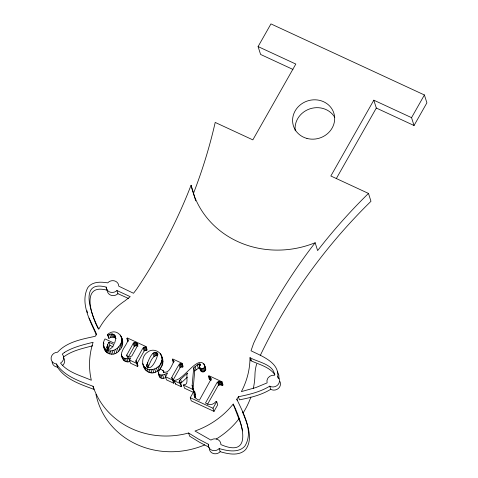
<?xml version="1.0" encoding="UTF-8"?>
<svg xmlns="http://www.w3.org/2000/svg" width="478" height="478" viewBox="0 0 478 478"><rect width="100%" height="100%" fill="white"/><g stroke="black" fill="none" stroke-linecap="round" stroke-linejoin="round"><path stroke-width="0.72" d="M222.646 385.603L223.023 384.939L222.025 381.797L208.772 375.654L208.396 376.317L210.153 377.244L211.127 379.048L199.416 400.188C195.388 399.357 192.789 395.372 194.654 391.452L193.978 391.141L190.256 397.708L191.254 400.851L213.995 411.385L217.717 404.818L216.719 401.675L216.008 401.347C213.66 405.069 208.892 405.481 205.48 402.996L216.092 384.282C216.809 381.611 219.587 380.954 221.649 382.46L222.646 385.603C220.585 384.097 217.807 384.754 217.084 387.431L207.577 404.203M195.144 397.935L195.651 394.601L194.654 391.452M250.024 357.646L249.988 358.745A80.794 74.425 -17.6 0 1 241.378 391.619L255.951 387.527L267.106 382.884A6.357 5.856 -17.6 0 1 274.569 375.254C273.984 364.14 257.325 362.073 250.024 357.646L251.022 360.788C259.213 364.583 269.538 366.883 274.922 374.788M278.985 378.719L278.853 375.2L277.461 371.759M192.144 385.615L193.715 367.827C195.669 366.489 197.414 363.812 199.995 363.979L200.318 364.379C196.96 368.484 203.777 375.899 205.791 369.231C201.322 348.695 183.66 380.99 174.757 380.183L174.386 380.846L175.384 383.989L181.228 386.696L181.598 386.033L180.6 382.89L179.232 381.713L179.37 380.446L187.507 373.079C185.595 374.824 189.252 386.039 183.928 384.432L183.552 385.095L184.55 388.238L193.829 392.534L192.144 385.615L193.142 388.757L194.713 370.97L193.715 367.827M121.705 355.937C122.989 358.452 126.186 359.151 128.749 358.5L129.747 361.643C125.057 363.172 121.448 358.936 121.346 354.491C121.902 349.036 126.772 345.08 128.098 339.858L126.915 338.555L127.279 337.91L136.111 342.003L137.108 345.146L136.744 345.791L134.874 345.923L134.21 346.598L128.122 357.448M122.434 356.642L122.338 357.64L121.346 354.491M114.929 335.46L115.861 338.627L114.583 343.347L105.005 338.908C98.474 349.394 111.983 360.621 119.823 349.86C127.787 341.692 117.994 325.458 107.49 334.528L108.894 338.358C110.974 336.978 114.188 336.381 115.921 338.603L114.929 335.46C113.19 333.238 109.976 333.835 107.897 335.215L108.894 338.358M142.701 363.662C145.521 373.055 159.078 370.414 161.289 361.983C165.239 353.947 154.257 346.681 147.768 352.035C139.433 357.012 141.673 372.571 152.016 372.96C159.371 372.858 165.711 363.662 161.666 357.072M146.615 365.688C147.81 362.043 152.667 347.912 157.758 353.792C157.692 357.454 150.701 373.21 146.615 365.688L147.218 367.576M106.887 347.476L107.622 344.704L108.918 342.236L113.997 344.59L111.96 347.566L110.065 349.071L107.962 349.245L107.096 348.438L106.887 347.476L107.484 349.364M251.022 360.788L251.165 359.396M103.601 346.066C108.136 357.562 125.17 346.425 121.334 336.56M136.23 362.647L136.027 360.436L142.163 349.412L143.8 347.231L145.748 347.279L146.746 350.428L144.792 350.38L144.117 351.049L137.025 363.585M237.219 400.445L236.819 399.184L238.426 396.728C249.229 394.559 260.247 391.978 269.741 386.164A6.357 5.856 -17.6 0 0 278.065 384.617A6.357 5.856 -17.6 0 0 277.742 376.772C279.445 362.384 261.293 355.931 251.004 350.768L253.645 343.222A552.317 508.789 -17.6 0 1 310.58 248.709L315.139 242.734A93.359 85.998 -17.6 0 1 191.063 185.267L188.356 192.102A552.311 508.783 -17.6 0 1 136.738 289.076L133.511 293.271L118.777 286.191A6.357 5.856 -17.6 0 0 114.654 280.933A6.357 5.856 -17.6 0 0 107.729 282.868C102.651 282.068 97.177 281.542 92.379 283.824A11.783 10.857 -17.6 0 0 87.713 287.756C79.928 303.154 90.187 320.81 96.401 335.03M199.571 367.373C200.635 370.026 204.727 368.729 204.793 366.088L204.602 364.816M156.605 352.417L157.603 355.566C151.831 355.035 150.188 363.662 147.732 367.648L146.734 364.505M108.918 342.236L109.916 345.379L107.998 349.484L107 346.341M182.745 367.098L181.748 363.949L179.865 363.836L177.936 366.345L172.695 375.594L171.811 377.489L171.937 378.468L173.006 379.371L174.004 382.514L173.628 383.177L166.493 379.873L165.496 376.73L167.647 372.936L164.796 374.34L165.794 377.489C155.697 383.069 157.148 362.324 164.038 372.147C169.385 373.467 171.644 365.186 173.908 361.565L173.645 360.549L172.319 359.587L172.683 358.942L182.112 363.31L183.11 366.453L182.745 367.098L180.863 366.985L180.039 367.773L173.102 379.998M146.746 350.428L147.116 349.782L146.119 346.64L137.288 342.547L136.923 343.192L137.921 344.441L137.712 345.415L131.856 355.955L129.478 356.941L127.62 356.773L126.897 356.062L126.801 354.969L133.213 343.449L133.882 342.774L135.746 342.648L136.744 345.791M292.924 69.424L260.588 54.444L258.09 46.581L270.948 23.9L424.404 94.973L426.896 102.836L414.038 125.517L376.311 108.046L373.82 100.183L411.546 117.654L414.038 125.517M135.746 342.648L136.111 342.003M135.83 361.386L137.007 362.7L138.005 365.843L137.634 366.507L130.518 363.214L129.52 360.065L130.751 357.903L128.749 358.5M137.007 362.7L136.636 363.364L129.52 360.065M145.748 347.279L146.119 346.64M173.628 383.177L172.63 380.034L173.006 379.371M181.748 363.949L182.112 363.31M175.384 383.989L175.755 383.332M181.228 386.696L180.23 383.553L180.6 382.89M373.82 100.183L330.842 175.994L368.472 193.423L370.97 201.286A552.317 508.783 -17.6 0 0 260.217 355.602M336.273 178.67L376.311 108.046M221.649 382.46L222.025 381.797M213.995 411.385L212.997 408.242L216.719 401.675M411.546 117.654L424.404 94.973M180.367 383.589L187.418 377.142M194.713 370.97L199.75 367.206M63.251 357.269C71.652 350.625 82.586 348.51 92.696 345.767M279.953 381.534A6.357 5.856 -17.6 0 1 278.304 388.518A6.357 5.856 -17.6 0 1 270.739 389.307C261.245 395.127 250.227 397.708 239.424 399.871L238.426 396.728M158.332 373.264C159.455 375.666 162.777 375.164 164.796 374.34M236.819 399.184C243.147 413.064 254.206 431.562 244.718 446.344C238.175 453.269 227.235 450.879 219.187 448.567A6.357 5.856 -17.6 0 1 211.862 450.204A6.357 5.856 -17.6 0 1 208.306 444.235L198.466 439.091L188.619 433.008L184.61 433.994A80.794 74.425 -17.6 0 1 93.031 386.278C79.832 381.277 64.464 376.491 56.458 363.985A6.357 5.856 -17.6 0 1 51.11 357.867A6.357 5.856 -17.6 0 1 57.575 352.208C67.081 341.692 82.174 339.207 95.361 336.255L96.419 333.871L89.093 318.067M106.158 287.087C77.083 279.379 92.487 317.296 98.821 329.133L100.219 326.701A80.794 74.425 -17.6 0 1 124.931 300.829L130.225 296.647L116.925 290.54A6.357 5.856 -17.6 0 1 110.167 292.154A6.357 5.856 -17.6 0 1 106.158 287.087L107.156 290.236A6.357 5.856 -17.6 0 0 111.165 295.302A6.357 5.856 -17.6 0 0 117.923 293.683L128.684 298.559M107.156 290.236C80.005 282.719 91.662 316.753 98.396 328.942M209.25 448.37A6.357 5.856 -17.6 0 0 213.349 453.52A6.357 5.856 -17.6 0 0 220.185 451.71C228.233 454.028 239.173 456.418 245.716 449.487C253.704 438.26 247.054 423.239 242.489 411.952M258.09 46.581L295.816 64.058L252.838 139.869L215.202 122.434A552.317 508.783 -17.6 0 1 193.56 193.13A93.359 85.998 -17.6 0 0 195.735 200.856M211.151 380.386L209.394 379.46L208.396 376.317M109.916 345.379L113.089 346.849M165.496 376.73L172.63 380.034M174.386 380.846L180.23 383.553M183.552 385.095L192.831 389.391M194.976 394.284L195.651 394.601M190.256 397.708L212.997 408.242M209.304 447.378L199.463 442.234L189.617 436.157L188.619 433.008M204.853 366.811L205.6 367.958M52.102 361.995A6.357 5.856 -17.6 0 0 57.456 367.128C65.462 379.634 80.83 384.42 94.029 389.421L93.031 386.278M107.49 334.528L107.897 335.215M121.765 338.687L122.332 339.703M233.192 404.089C241.665 420.55 254.362 459.089 220.878 444.588A6.357 5.856 -17.6 0 0 217.526 439.413A6.357 5.856 -17.6 0 0 210.923 440.095L194.988 431.025L196.368 430.523A80.794 74.425 -17.6 0 0 233.192 404.083L240.583 423.365M105.1 350.589L103.601 345.122M315.139 242.734L317.631 250.591A552.317 508.783 -17.6 0 1 368.472 193.423M277.742 376.772L278.142 378.032M269.741 386.164L270.739 389.307M191.063 185.267L193.56 193.13M220.812 382.065L221.81 385.214M219.766 381.701L220.758 384.844M218.822 381.623L219.82 384.766M218.195 381.761L219.193 384.904M217.574 382.125L218.571 385.268M210.744 377.847L211.145 379.102M210.153 377.244L210.953 379.759M209.239 376.706L210.236 379.849M204.793 366.088L205.791 369.231M203.855 363.662L204.656 366.184M204.405 367.307L205.403 370.456M203.7 368.18L204.698 371.328M202.768 368.717L203.765 371.866M201.74 368.885L202.738 372.033M199.995 363.979L200.396 365.24M199.463 363.895L200.061 365.784M200.748 368.646L201.746 371.788M198.752 364.057L199.953 367.702M199.989 368.108L200.987 371.257M197.241 364.917L198.239 368.06M195.048 366.68L196.046 369.823M219.187 448.567L220.185 451.71M193.202 388.728L194.199 391.87M192.604 388.011L193.004 389.265M192.246 387.156L192.646 388.411M194.176 393.699L195.173 396.842M194.128 395.33L194.928 397.845M208.306 444.235L208.707 445.49M180.684 363.704L181.676 366.847M179.865 363.836L180.863 366.985M179.041 364.624L180.039 367.773M180.481 379.108L181.479 382.251M173.645 360.549L174.046 361.81M179.37 380.446L180.17 382.962M179.148 381.091L179.549 382.352M172.319 359.587L173.317 362.73M171.811 377.489L172.211 378.743M161.295 354.915L162.813 359.761M160.357 353.439L160.955 355.321M161.964 358.422L162.962 361.571M161.791 360.215L162.789 363.358M161.289 361.983L162.287 365.132M163.566 371.071L163.966 372.326M163.034 370.247L163.829 372.762M157.322 352.961L157.919 354.849M160.465 363.74L161.462 366.883M155.768 352.172L156.766 355.321M162.651 374.973L163.649 378.116M159.341 365.419L160.339 368.562M154.95 352.22L155.948 355.363M153.928 352.668L154.926 355.811M161.008 375.015L162.006 378.158M158.015 366.853L159.007 369.996M153.014 353.469L154.012 356.612M159.652 374.656L160.65 377.799M158.284 372.302L159.795 377.208M156.479 368.048L157.471 371.191M154.735 369.004L155.732 372.147M152.882 369.619L153.88 372.768M144.679 347.07L145.676 350.213M151.018 369.811L152.016 372.96M143.8 347.231L144.792 350.38M143.119 347.9L144.117 351.049M147.385 362.772L148.377 365.915M149.142 369.578L150.14 372.721M147.254 368.914L148.252 372.057M145.216 367.612L146.214 370.761M136.923 343.192L137.915 346.335M143.657 365.825L144.649 368.968M134.748 342.511L135.746 345.654M133.882 342.774L134.874 345.923M116.925 290.54L117.923 293.683M133.213 343.449L134.21 346.598M136.027 360.436L136.822 362.951M136.176 362.031L137.634 366.507M127.751 339.213L128.349 341.101M126.915 338.555L127.913 341.698M121.741 338.328L122.738 341.471M120.486 335.036L121.287 337.552M126.801 354.969L127.602 357.484M121.747 339.876L122.744 343.019M121.478 341.471L122.476 344.614M127.023 358.739L128.02 361.888M120.928 343.108L121.926 346.257M125.469 358.625L126.467 361.768M120.098 344.793L121.095 347.942M124.011 358.147L125.009 361.29M122.583 357.203L123.581 360.346M118.825 346.711L119.823 349.86M114.278 334.809L115.276 337.952M113.459 334.313L114.451 337.456M117.379 348.283L118.377 351.426M112.3 333.967L113.298 337.11M111.081 333.967L112.079 337.11M115.754 349.496L116.752 352.645M109.659 334.367L110.657 337.51M113.961 350.368L114.959 353.511M112.115 350.876L113.113 354.025M110.34 351.037L111.338 354.18M107.622 344.704L108.62 347.847M108.643 350.834L109.641 353.983M107.018 350.278L108.016 353.421M105.811 349.555L106.809 352.698M103.565 342.78L103.965 344.041M104.837 348.611L105.835 351.754M56.458 363.985L57.456 367.128M240.846 424.058L242.645 430.869M87.02 310.772L87.396 312.809M143.543 364.989L143.699 366.805M159.282 375.445L159.323 376.407M253.268 388.668A80.794 74.425 -17.6 0 0 254.971 374.471A42.393 39.053 -17.6 0 1 256.68 363.985M250.884 397.015A80.794 74.425 -17.6 0 1 243.188 412.807M239.394 418.256A80.794 74.425 -17.6 0 1 216.247 439.031M204.709 444.922A80.794 74.425 -17.6 0 1 95.964 394.374M295.255 130.835A21.193 19.526 -17.6 0 1 309.798 108.876A21.193 19.526 -17.6 0 1 334.797 117.445M63.831 358.01A6.357 5.856 -17.6 0 1 62.349 365.682M64.351 352.465L62.254 354.126A6.357 5.856 -17.6 0 1 60.527 363.095C67.984 372.601 80.782 375.565 91.334 380.255A80.794 74.425 -17.6 0 1 93.102 342.29C83.244 344.734 73.098 347.106 64.351 352.465M306.948 138.429A21.193 19.526 -17.6 0 0 334.259 114.66A21.193 19.526 -17.6 0 0 299.688 105.375A21.193 19.526 -17.6 0 0 306.948 138.429"/></g></svg>
